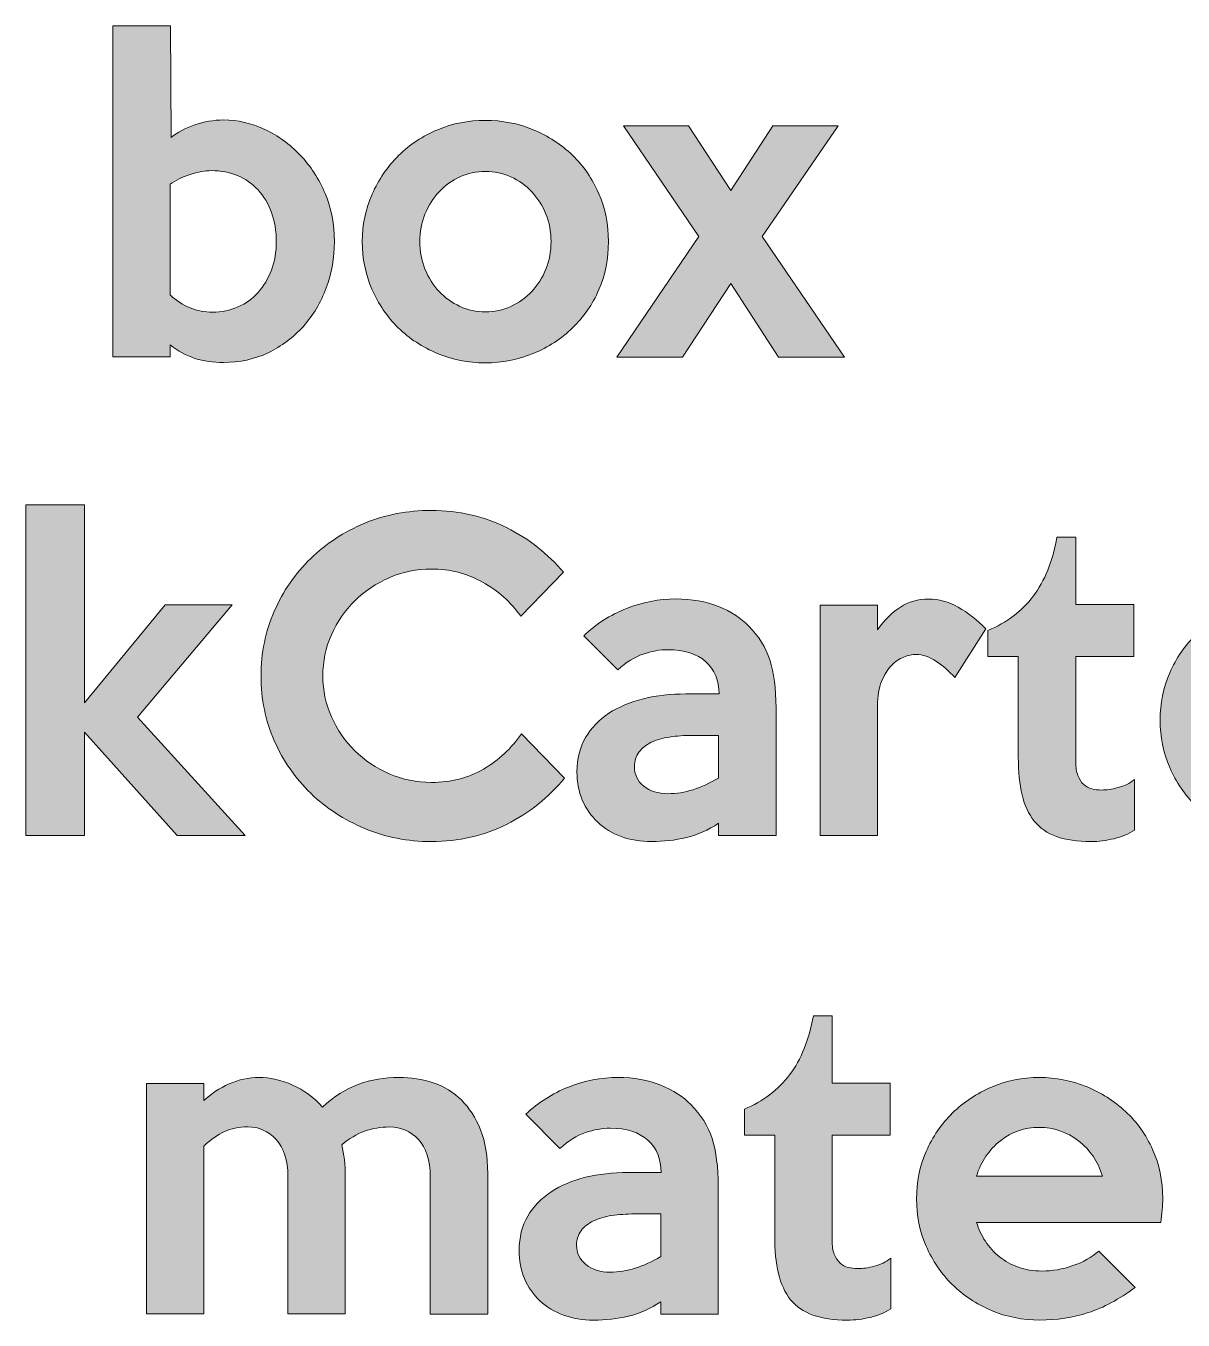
# Model space of a CAD drawing. Header units: inches. Extents: x -572 to 1154, y 60 to 244.
# Drawn here: x 526.48 to 541, y 122.1 to 138.32 of the extents above; entities that cross this region are included whole.
import ezdxf

# ---------------------------------------------------------------- set-up
doc = ezdxf.new("R2010")
doc.units = ezdxf.units.IN
doc.header["$MEASUREMENT"] = 0
doc.layers.add('Layer 1', color=7, linetype='Continuous')

# ---------------------------------------------------------------- blocks, each defined once
blk = doc.blocks.new('block 11')
at = {"layer": 'Layer 1', "true_color": 0xffffff}
h = blk.add_hatch(color=7, dxfattribs=at)
h.dxf.hatch_style = 2
edge = h.paths.add_edge_path()
edge.add_spline(control_points=[(530.354, 135.618), (530.354, 135.415), (530.32, 135.222), (530.251, 135.038), (530.184, 134.854), (530.087, 134.694), (529.964, 134.556), (529.839, 134.417), (529.692, 134.307), (529.523, 134.225), (529.352, 134.144), (529.165, 134.103), (528.961, 134.103), (528.835, 134.103), (528.716, 134.12), (528.605, 134.154), (528.495, 134.19), (528.392, 134.245), (528.294, 134.323), (528.294, 134.323), (528.294, 134.172), (528.294, 134.172), (528.294, 134.172), (527.574, 134.172), (527.574, 134.172), (527.574, 134.172), (527.574, 138.323), (527.574, 138.323), (527.574, 138.323), (528.299, 138.323), (528.299, 138.323), (528.299, 138.323), (528.305, 136.923), (528.305, 136.923), (528.387, 136.989), (528.487, 137.043), (528.602, 137.082), (528.717, 137.122), (528.838, 137.143), (528.965, 137.143), (529.141, 137.143), (529.312, 137.103), (529.479, 137.025), (529.646, 136.946), (529.795, 136.839), (529.925, 136.703), (530.055, 136.565), (530.159, 136.404), (530.237, 136.22), (530.316, 136.036), (530.354, 135.835), (530.354, 135.618)], knot_values=[0, 0, 0, 0, 1, 1, 1, 2, 2, 2, 3, 3, 3, 4, 4, 4, 5, 5, 5, 6, 6, 6, 7, 7, 7, 8, 8, 8, 9, 9, 9, 10, 10, 10, 11, 11, 11, 12, 12, 12, 13, 13, 13, 14, 14, 14, 15, 15, 15, 16, 16, 16, 17, 17, 17, 17], degree=3, periodic=1)
edge = h.paths.add_edge_path()
edge.add_spline(control_points=[(529.625, 135.618), (529.625, 135.752), (529.605, 135.874), (529.565, 135.983), (529.524, 136.093), (529.468, 136.187), (529.396, 136.266), (529.324, 136.344), (529.239, 136.404), (529.14, 136.446), (529.041, 136.487), (528.931, 136.508), (528.81, 136.508), (528.733, 136.508), (528.645, 136.493), (528.544, 136.461), (528.445, 136.429), (528.361, 136.388), (528.294, 136.338), (528.294, 136.338), (528.294, 134.949), (528.294, 134.949), (528.451, 134.806), (528.628, 134.734), (528.826, 134.734), (528.939, 134.734), (529.046, 134.756), (529.144, 134.799), (529.243, 134.842), (529.328, 134.903), (529.398, 134.982), (529.468, 135.06), (529.523, 135.153), (529.564, 135.262), (529.604, 135.369), (529.625, 135.488), (529.625, 135.618)], knot_values=[0, 0, 0, 0, 1, 1, 1, 2, 2, 2, 3, 3, 3, 4, 4, 4, 5, 5, 5, 6, 6, 6, 7, 7, 7, 8, 8, 8, 9, 9, 9, 10, 10, 10, 11, 11, 11, 12, 12, 12, 12], degree=3, periodic=1)
h = blk.add_hatch(color=7, dxfattribs=at)
h.dxf.hatch_style = 2
edge = h.paths.add_edge_path()
edge.add_spline(control_points=[(533.79, 135.618), (533.79, 135.402), (533.75, 135.2), (533.67, 135.016), (533.589, 134.831), (533.48, 134.671), (533.339, 134.536), (533.199, 134.401), (533.036, 134.294), (532.847, 134.216), (532.658, 134.138), (532.457, 134.098), (532.244, 134.098), (532.03, 134.098), (531.831, 134.138), (531.644, 134.216), (531.457, 134.295), (531.294, 134.402), (531.154, 134.538), (531.014, 134.676), (530.904, 134.837), (530.823, 135.021), (530.743, 135.206), (530.703, 135.405), (530.703, 135.618), (530.703, 135.828), (530.744, 136.026), (530.826, 136.211), (530.908, 136.396), (531.018, 136.557), (531.158, 136.696), (531.298, 136.835), (531.462, 136.943), (531.649, 137.021), (531.835, 137.1), (532.033, 137.138), (532.243, 137.138), (532.457, 137.138), (532.658, 137.1), (532.846, 137.021), (533.034, 136.943), (533.198, 136.836), (533.339, 136.701), (533.479, 136.566), (533.588, 136.405), (533.669, 136.219), (533.749, 136.032), (533.79, 135.831), (533.79, 135.618)], knot_values=[0, 0, 0, 0, 1, 1, 1, 2, 2, 2, 3, 3, 3, 4, 4, 4, 5, 5, 5, 6, 6, 6, 7, 7, 7, 8, 8, 8, 9, 9, 9, 10, 10, 10, 11, 11, 11, 12, 12, 12, 13, 13, 13, 14, 14, 14, 15, 15, 15, 16, 16, 16, 16], degree=3, periodic=1)
edge = h.paths.add_edge_path()
edge.add_spline(control_points=[(533.07, 135.618), (533.07, 135.742), (533.048, 135.857), (533.005, 135.963), (532.962, 136.071), (532.903, 136.163), (532.828, 136.244), (532.753, 136.324), (532.666, 136.386), (532.566, 136.431), (532.466, 136.476), (532.36, 136.498), (532.247, 136.498), (532.134, 136.498), (532.028, 136.476), (531.928, 136.431), (531.828, 136.386), (531.742, 136.323), (531.666, 136.244), (531.592, 136.163), (531.533, 136.071), (531.489, 135.963), (531.447, 135.857), (531.425, 135.742), (531.425, 135.618), (531.425, 135.494), (531.447, 135.38), (531.489, 135.273), (531.533, 135.166), (531.592, 135.073), (531.666, 134.993), (531.742, 134.913), (531.828, 134.851), (531.928, 134.806), (532.028, 134.76), (532.134, 134.738), (532.247, 134.738), (532.36, 134.738), (532.466, 134.76), (532.566, 134.806), (532.666, 134.851), (532.753, 134.913), (532.828, 134.993), (532.903, 135.073), (532.962, 135.166), (533.005, 135.273), (533.048, 135.38), (533.07, 135.494), (533.07, 135.618)], knot_values=[0, 0, 0, 0, 1, 1, 1, 2, 2, 2, 3, 3, 3, 4, 4, 4, 5, 5, 5, 6, 6, 6, 7, 7, 7, 8, 8, 8, 9, 9, 9, 10, 10, 10, 11, 11, 11, 12, 12, 12, 13, 13, 13, 14, 14, 14, 15, 15, 15, 16, 16, 16, 16], degree=3, periodic=1)
h = blk.add_hatch(color=7, dxfattribs=at)
h.dxf.hatch_style = 2
h.paths.add_polyline_path([(536.75, 134.168), (535.924, 134.168), (535.324, 135.093), (534.719, 134.168), (533.894, 134.168), (534.924, 135.683), (533.979, 137.069), (534.794, 137.069), (535.324, 136.258), (535.849, 137.069), (536.669, 137.069), (535.719, 135.683)])
at = {"layer": 'Layer 1', "lineweight": 0}
blk.add_lwpolyline([(536.75, 134.168), (535.924, 134.168), (535.324, 135.093), (534.719, 134.168), (533.894, 134.168), (534.924, 135.683), (533.979, 137.069), (534.794, 137.069), (535.324, 136.258), (535.849, 137.069), (536.669, 137.069), (535.719, 135.683), (536.75, 134.168)], dxfattribs=at)
for points, knots in [([(530.354, 135.618), (530.354, 135.415), (530.32, 135.222), (530.251, 135.038), (530.184, 134.854), (530.087, 134.694), (529.964, 134.556), (529.839, 134.417), (529.692, 134.307), (529.523, 134.225), (529.352, 134.144), (529.165, 134.103), (528.961, 134.103), (528.835, 134.103), (528.716, 134.12), (528.605, 134.154), (528.495, 134.19), (528.392, 134.245), (528.294, 134.323), (528.294, 134.323), (528.294, 134.172), (528.294, 134.172), (528.294, 134.172), (527.574, 134.172), (527.574, 134.172), (527.574, 134.172), (527.574, 138.323), (527.574, 138.323), (527.574, 138.323), (528.299, 138.323), (528.299, 138.323), (528.299, 138.323), (528.305, 136.923), (528.305, 136.923), (528.387, 136.989), (528.487, 137.043), (528.602, 137.082), (528.717, 137.122), (528.838, 137.143), (528.965, 137.143), (529.141, 137.143), (529.312, 137.103), (529.479, 137.025), (529.646, 136.946), (529.795, 136.839), (529.925, 136.703), (530.055, 136.565), (530.159, 136.404), (530.237, 136.22), (530.316, 136.036), (530.354, 135.835), (530.354, 135.618)], [0, 0, 0, 0, 1, 1, 1, 2, 2, 2, 3, 3, 3, 4, 4, 4, 5, 5, 5, 6, 6, 6, 7, 7, 7, 8, 8, 8, 9, 9, 9, 10, 10, 10, 11, 11, 11, 12, 12, 12, 13, 13, 13, 14, 14, 14, 15, 15, 15, 16, 16, 16, 17, 17, 17, 17]), ([(533.79, 135.618), (533.79, 135.402), (533.75, 135.2), (533.67, 135.016), (533.589, 134.831), (533.48, 134.671), (533.339, 134.536), (533.199, 134.401), (533.036, 134.294), (532.847, 134.216), (532.658, 134.138), (532.457, 134.098), (532.244, 134.098), (532.03, 134.098), (531.831, 134.138), (531.644, 134.216), (531.457, 134.295), (531.294, 134.402), (531.154, 134.538), (531.014, 134.676), (530.904, 134.837), (530.823, 135.021), (530.743, 135.206), (530.703, 135.405), (530.703, 135.618), (530.703, 135.828), (530.744, 136.026), (530.826, 136.211), (530.908, 136.396), (531.018, 136.557), (531.158, 136.696), (531.298, 136.835), (531.462, 136.943), (531.649, 137.021), (531.835, 137.1), (532.033, 137.138), (532.243, 137.138), (532.457, 137.138), (532.658, 137.1), (532.846, 137.021), (533.034, 136.943), (533.198, 136.836), (533.339, 136.701), (533.479, 136.566), (533.588, 136.405), (533.669, 136.219), (533.749, 136.032), (533.79, 135.831), (533.79, 135.618)], [0, 0, 0, 0, 1, 1, 1, 2, 2, 2, 3, 3, 3, 4, 4, 4, 5, 5, 5, 6, 6, 6, 7, 7, 7, 8, 8, 8, 9, 9, 9, 10, 10, 10, 11, 11, 11, 12, 12, 12, 13, 13, 13, 14, 14, 14, 15, 15, 15, 16, 16, 16, 16]), ([(529.625, 135.618), (529.625, 135.752), (529.605, 135.874), (529.565, 135.983), (529.524, 136.093), (529.468, 136.187), (529.396, 136.266), (529.324, 136.344), (529.239, 136.404), (529.14, 136.446), (529.041, 136.487), (528.931, 136.508), (528.81, 136.508), (528.733, 136.508), (528.645, 136.493), (528.544, 136.461), (528.445, 136.429), (528.361, 136.388), (528.294, 136.338), (528.294, 136.338), (528.294, 134.949), (528.294, 134.949), (528.451, 134.806), (528.628, 134.734), (528.826, 134.734), (528.939, 134.734), (529.046, 134.756), (529.144, 134.799), (529.243, 134.842), (529.328, 134.903), (529.398, 134.982), (529.468, 135.06), (529.523, 135.153), (529.564, 135.262), (529.604, 135.369), (529.625, 135.488), (529.625, 135.618)], [0, 0, 0, 0, 1, 1, 1, 2, 2, 2, 3, 3, 3, 4, 4, 4, 5, 5, 5, 6, 6, 6, 7, 7, 7, 8, 8, 8, 9, 9, 9, 10, 10, 10, 11, 11, 11, 12, 12, 12, 12]), ([(533.07, 135.618), (533.07, 135.742), (533.048, 135.857), (533.005, 135.963), (532.962, 136.071), (532.903, 136.163), (532.828, 136.244), (532.753, 136.324), (532.666, 136.386), (532.566, 136.431), (532.466, 136.476), (532.36, 136.498), (532.247, 136.498), (532.134, 136.498), (532.028, 136.476), (531.928, 136.431), (531.828, 136.386), (531.742, 136.323), (531.666, 136.244), (531.592, 136.163), (531.533, 136.071), (531.489, 135.963), (531.447, 135.857), (531.425, 135.742), (531.425, 135.618), (531.425, 135.494), (531.447, 135.38), (531.489, 135.273), (531.533, 135.166), (531.592, 135.073), (531.666, 134.993), (531.742, 134.913), (531.828, 134.851), (531.928, 134.806), (532.028, 134.76), (532.134, 134.738), (532.247, 134.738), (532.36, 134.738), (532.466, 134.76), (532.566, 134.806), (532.666, 134.851), (532.753, 134.913), (532.828, 134.993), (532.903, 135.073), (532.962, 135.166), (533.005, 135.273), (533.048, 135.38), (533.07, 135.494), (533.07, 135.618)], [0, 0, 0, 0, 1, 1, 1, 2, 2, 2, 3, 3, 3, 4, 4, 4, 5, 5, 5, 6, 6, 6, 7, 7, 7, 8, 8, 8, 9, 9, 9, 10, 10, 10, 11, 11, 11, 12, 12, 12, 13, 13, 13, 14, 14, 14, 15, 15, 15, 16, 16, 16, 16])]:
    blk.add_open_spline(points, degree=3, knots=knots, dxfattribs=at)
blk = doc.blocks.new('block 12')
at = {"layer": 'Layer 1', "true_color": 0xffffff}
h = blk.add_hatch(color=7, dxfattribs=at)
h.dxf.hatch_style = 2
h.paths.add_polyline_path([(529.235, 128.172), (528.38, 128.172), (527.22, 129.467), (527.22, 128.172), (526.485, 128.172), (526.485, 132.318), (527.22, 132.318), (527.22, 129.838), (528.23, 131.063), (529.07, 131.063), (527.885, 129.658)])
h = blk.add_hatch(color=7, dxfattribs=at)
h.dxf.hatch_style = 2
edge = h.paths.add_edge_path()
edge.add_spline(control_points=[(533.239, 128.892), (533.04, 128.65), (532.797, 128.456), (532.512, 128.312), (532.226, 128.168), (531.912, 128.097), (531.569, 128.097), (531.272, 128.097), (530.994, 128.152), (530.734, 128.26), (530.474, 128.369), (530.248, 128.516), (530.056, 128.702), (529.863, 128.889), (529.711, 129.108), (529.6, 129.36), (529.489, 129.611), (529.433, 129.883), (529.433, 130.172), (529.433, 130.462), (529.489, 130.734), (529.6, 130.986), (529.711, 131.237), (529.863, 131.457), (530.056, 131.646), (530.248, 131.833), (530.474, 131.981), (530.734, 132.088), (530.994, 132.195), (531.272, 132.248), (531.569, 132.248), (531.912, 132.248), (532.226, 132.176), (532.512, 132.033), (532.797, 131.89), (533.033, 131.702), (533.224, 131.473), (533.224, 131.473), (532.689, 130.922), (532.689, 130.922), (532.565, 131.099), (532.406, 131.242), (532.211, 131.35), (532.016, 131.459), (531.803, 131.513), (531.569, 131.513), (531.383, 131.513), (531.207, 131.477), (531.042, 131.405), (530.877, 131.333), (530.732, 131.236), (530.609, 131.115), (530.485, 130.993), (530.388, 130.852), (530.316, 130.69), (530.244, 130.529), (530.208, 130.356), (530.208, 130.172), (530.208, 129.992), (530.245, 129.822), (530.316, 129.661), (530.388, 129.498), (530.485, 129.357), (530.609, 129.236), (530.732, 129.113), (530.877, 129.017), (531.042, 128.945), (531.207, 128.874), (531.383, 128.838), (531.569, 128.838), (531.816, 128.838), (532.034, 128.893), (532.223, 129.005), (532.414, 129.117), (532.572, 129.265), (532.699, 129.448), (532.699, 129.448), (533.239, 128.892), (533.239, 128.892)], knot_values=[0, 0, 0, 0, 1, 1, 1, 2, 2, 2, 3, 3, 3, 4, 4, 4, 5, 5, 5, 6, 6, 6, 7, 7, 7, 8, 8, 8, 9, 9, 9, 10, 10, 10, 11, 11, 11, 12, 12, 12, 13, 13, 13, 14, 14, 14, 15, 15, 15, 16, 16, 16, 17, 17, 17, 18, 18, 18, 19, 19, 19, 20, 20, 20, 21, 21, 21, 22, 22, 22, 23, 23, 23, 24, 24, 24, 25, 25, 25, 26, 26, 26, 26], degree=3, periodic=1)
h = blk.add_hatch(color=7, dxfattribs=at)
h.dxf.hatch_style = 2
edge = h.paths.add_edge_path()
edge.add_spline(control_points=[(540.385, 128.238), (540.311, 128.191), (540.226, 128.157), (540.13, 128.133), (540.033, 128.11), (539.935, 128.097), (539.84, 128.097), (539.669, 128.097), (539.526, 128.119), (539.41, 128.16), (539.292, 128.202), (539.199, 128.266), (539.129, 128.353), (539.06, 128.439), (539.008, 128.55), (538.976, 128.683), (538.945, 128.816), (538.929, 128.973), (538.929, 129.153), (538.929, 129.153), (538.929, 130.418), (538.929, 130.418), (538.929, 130.418), (538.549, 130.418), (538.549, 130.418), (538.549, 130.418), (538.549, 130.743), (538.549, 130.743), (538.782, 130.84), (538.971, 130.984), (539.116, 131.173), (539.261, 131.363), (539.36, 131.61), (539.414, 131.914), (539.414, 131.914), (539.649, 131.914), (539.649, 131.914), (539.649, 131.914), (539.649, 131.068), (539.649, 131.068), (539.649, 131.068), (540.378, 131.068), (540.378, 131.068), (540.378, 131.068), (540.378, 130.418), (540.378, 130.418), (540.378, 130.418), (539.649, 130.418), (539.649, 130.418), (539.649, 130.418), (539.649, 129.103), (539.649, 129.103), (539.649, 129.03), (539.657, 128.97), (539.676, 128.923), (539.695, 128.876), (539.718, 128.84), (539.749, 128.813), (539.778, 128.786), (539.813, 128.768), (539.851, 128.758), (539.889, 128.748), (539.931, 128.743), (539.974, 128.743), (540.03, 128.743), (540.099, 128.753), (540.179, 128.773), (540.259, 128.793), (540.327, 128.826), (540.384, 128.873), (540.384, 128.873), (540.385, 128.238), (540.385, 128.238), (540.385, 128.238), (540.385, 128.238), (540.385, 128.238)], knot_values=[0, 0, 0, 0, 1, 1, 1, 2, 2, 2, 3, 3, 3, 4, 4, 4, 5, 5, 5, 6, 6, 6, 7, 7, 7, 8, 8, 8, 9, 9, 9, 10, 10, 10, 11, 11, 11, 12, 12, 12, 13, 13, 13, 14, 14, 14, 15, 15, 15, 16, 16, 16, 17, 17, 17, 18, 18, 18, 19, 19, 19, 20, 20, 20, 21, 21, 21, 22, 22, 22, 23, 23, 23, 24, 24, 24, 25, 25, 25, 25], degree=3, periodic=1)
h = blk.add_hatch(color=7, dxfattribs=at)
h.dxf.hatch_style = 2
edge = h.paths.add_edge_path()
edge.add_spline(control_points=[(535.89, 128.172), (535.89, 128.172), (535.17, 128.172), (535.17, 128.172), (535.17, 128.172), (535.17, 128.327), (535.17, 128.327), (535.043, 128.241), (534.909, 128.181), (534.767, 128.147), (534.625, 128.113), (534.48, 128.097), (534.33, 128.097), (534.19, 128.097), (534.063, 128.118), (533.95, 128.159), (533.836, 128.201), (533.738, 128.261), (533.655, 128.34), (533.572, 128.418), (533.507, 128.51), (533.462, 128.617), (533.417, 128.724), (533.395, 128.842), (533.395, 128.972), (533.395, 129.136), (533.431, 129.278), (533.503, 129.4), (533.574, 129.521), (533.672, 129.623), (533.795, 129.705), (533.919, 129.786), (534.063, 129.847), (534.228, 129.887), (534.394, 129.928), (534.571, 129.947), (534.761, 129.947), (534.761, 129.947), (535.176, 129.947), (535.176, 129.947), (535.176, 130.117), (535.121, 130.253), (535.011, 130.352), (534.9, 130.452), (534.742, 130.502), (534.536, 130.502), (534.436, 130.502), (534.332, 130.484), (534.225, 130.448), (534.119, 130.411), (534.013, 130.344), (533.906, 130.248), (533.906, 130.248), (533.481, 130.678), (533.481, 130.678), (533.634, 130.825), (533.811, 130.937), (534.014, 131.018), (534.215, 131.098), (534.423, 131.138), (534.636, 131.138), (534.836, 131.138), (535.014, 131.106), (535.17, 131.043), (535.326, 130.979), (535.453, 130.898), (535.548, 130.798), (535.674, 130.671), (535.763, 130.53), (535.814, 130.373), (535.865, 130.216), (535.891, 130.016), (535.891, 129.773), (535.891, 129.773), (535.891, 128.173), (535.891, 128.173), (535.891, 128.173), (535.89, 128.173), (535.89, 128.173), (535.89, 128.173), (535.89, 128.172), (535.89, 128.172)], knot_values=[0, 0, 0, 0, 1, 1, 1, 2, 2, 2, 3, 3, 3, 4, 4, 4, 5, 5, 5, 6, 6, 6, 7, 7, 7, 8, 8, 8, 9, 9, 9, 10, 10, 10, 11, 11, 11, 12, 12, 12, 13, 13, 13, 14, 14, 14, 15, 15, 15, 16, 16, 16, 17, 17, 17, 18, 18, 18, 19, 19, 19, 20, 20, 20, 21, 21, 21, 22, 22, 22, 23, 23, 23, 24, 24, 24, 25, 25, 25, 26, 26, 26, 27, 27, 27, 27], degree=3, periodic=1)
edge = h.paths.add_edge_path()
edge.add_spline(control_points=[(535.17, 128.892), (535.17, 128.892), (535.17, 129.428), (535.17, 129.428), (535.17, 129.428), (534.839, 129.428), (534.839, 129.428), (534.74, 129.428), (534.645, 129.421), (534.557, 129.407), (534.468, 129.394), (534.391, 129.372), (534.327, 129.341), (534.262, 129.309), (534.21, 129.268), (534.172, 129.217), (534.134, 129.167), (534.115, 129.107), (534.115, 129.037), (534.115, 128.938), (534.154, 128.856), (534.232, 128.792), (534.311, 128.729), (534.411, 128.697), (534.535, 128.697), (534.641, 128.697), (534.747, 128.714), (534.851, 128.747), (534.957, 128.781), (535.063, 128.83), (535.17, 128.892)], knot_values=[0, 0, 0, 0, 1, 1, 1, 2, 2, 2, 3, 3, 3, 4, 4, 4, 5, 5, 5, 6, 6, 6, 7, 7, 7, 8, 8, 8, 9, 9, 9, 10, 10, 10, 10], degree=3, periodic=1)
h = blk.add_hatch(color=7, dxfattribs=at)
h.dxf.hatch_style = 2
edge = h.paths.add_edge_path()
edge.add_spline(control_points=[(538.52, 130.762), (538.52, 130.762), (538.134, 130.153), (538.134, 130.153), (538.065, 130.229), (537.987, 130.297), (537.902, 130.355), (537.817, 130.413), (537.731, 130.443), (537.645, 130.443), (537.598, 130.443), (537.548, 130.432), (537.492, 130.41), (537.437, 130.388), (537.385, 130.353), (537.337, 130.302), (537.289, 130.252), (537.248, 130.186), (537.215, 130.104), (537.181, 130.023), (537.164, 129.921), (537.164, 129.802), (537.164, 129.802), (537.164, 128.172), (537.164, 128.172), (537.164, 128.172), (536.445, 128.172), (536.445, 128.172), (536.445, 128.172), (536.445, 131.062), (536.445, 131.062), (536.445, 131.062), (537.164, 131.062), (537.164, 131.062), (537.164, 131.062), (537.164, 130.752), (537.164, 130.752), (537.251, 130.875), (537.347, 130.97), (537.451, 131.037), (537.556, 131.104), (537.674, 131.137), (537.804, 131.137), (537.93, 131.137), (538.055, 131.103), (538.176, 131.035), (538.299, 130.966), (538.413, 130.876), (538.52, 130.762)], knot_values=[0, 0, 0, 0, 1, 1, 1, 2, 2, 2, 3, 3, 3, 4, 4, 4, 5, 5, 5, 6, 6, 6, 7, 7, 7, 8, 8, 8, 9, 9, 9, 10, 10, 10, 11, 11, 11, 12, 12, 12, 13, 13, 13, 14, 14, 14, 15, 15, 15, 16, 16, 16, 16], degree=3, periodic=1)
h = blk.add_hatch(color=7, dxfattribs=at)
h.dxf.hatch_style = 2
edge = h.paths.add_edge_path()
edge.add_spline(control_points=[(543.795, 129.623), (543.795, 129.576), (543.792, 129.528), (543.787, 129.478), (543.782, 129.428), (543.776, 129.376), (543.769, 129.324), (543.769, 129.324), (541.459, 129.324), (541.459, 129.324), (541.486, 129.24), (541.524, 129.161), (541.572, 129.086), (541.62, 129.011), (541.679, 128.946), (541.75, 128.891), (541.819, 128.836), (541.898, 128.792), (541.987, 128.76), (542.075, 128.729), (542.172, 128.713), (542.279, 128.713), (542.409, 128.713), (542.539, 128.736), (542.669, 128.78), (542.799, 128.826), (542.908, 128.886), (542.994, 128.963), (542.994, 128.963), (543.449, 128.508), (543.449, 128.508), (543.25, 128.358), (543.053, 128.252), (542.861, 128.191), (542.669, 128.129), (542.467, 128.098), (542.254, 128.098), (542.037, 128.098), (541.834, 128.138), (541.646, 128.218), (541.458, 128.299), (541.294, 128.406), (541.156, 128.543), (541.017, 128.681), (540.909, 128.841), (540.828, 129.026), (540.748, 129.211), (540.708, 129.408), (540.708, 129.619), (540.708, 129.829), (540.748, 130.025), (540.828, 130.211), (540.909, 130.397), (541.018, 130.556), (541.159, 130.694), (541.298, 130.83), (541.461, 130.938), (541.649, 131.019), (541.836, 131.099), (542.035, 131.139), (542.249, 131.139), (542.452, 131.139), (542.647, 131.102), (542.833, 131.026), (543.02, 130.951), (543.185, 130.847), (543.328, 130.714), (543.471, 130.58), (543.585, 130.421), (543.668, 130.236), (543.753, 130.051), (543.795, 129.846), (543.795, 129.623)], knot_values=[0, 0, 0, 0, 1, 1, 1, 2, 2, 2, 3, 3, 3, 4, 4, 4, 5, 5, 5, 6, 6, 6, 7, 7, 7, 8, 8, 8, 9, 9, 9, 10, 10, 10, 11, 11, 11, 12, 12, 12, 13, 13, 13, 14, 14, 14, 15, 15, 15, 16, 16, 16, 17, 17, 17, 18, 18, 18, 19, 19, 19, 20, 20, 20, 21, 21, 21, 22, 22, 22, 23, 23, 23, 24, 24, 24, 24], degree=3, periodic=1)
edge = h.paths.add_edge_path()
edge.add_spline(control_points=[(543.039, 129.903), (542.982, 130.087), (542.882, 130.234), (542.737, 130.346), (542.592, 130.457), (542.428, 130.514), (542.244, 130.514), (542.064, 130.514), (541.902, 130.458), (541.76, 130.346), (541.616, 130.235), (541.517, 130.087), (541.459, 129.903), (541.459, 129.903), (543.039, 129.903), (543.039, 129.903)], knot_values=[0, 0, 0, 0, 1, 1, 1, 2, 2, 2, 3, 3, 3, 4, 4, 4, 5, 5, 5, 5], degree=3, periodic=1)
at = {"layer": 'Layer 1', "lineweight": 0}
blk.add_lwpolyline([(529.235, 128.172), (528.38, 128.172), (527.22, 129.467), (527.22, 128.172), (526.485, 128.172), (526.485, 132.318), (527.22, 132.318), (527.22, 129.838), (528.23, 131.063), (529.07, 131.063), (527.885, 129.658), (529.235, 128.172)], dxfattribs=at)
for points, knots in [([(533.239, 128.892), (533.04, 128.65), (532.797, 128.456), (532.512, 128.312), (532.226, 128.168), (531.912, 128.097), (531.569, 128.097), (531.272, 128.097), (530.994, 128.152), (530.734, 128.26), (530.474, 128.369), (530.248, 128.516), (530.056, 128.702), (529.863, 128.889), (529.711, 129.108), (529.6, 129.36), (529.489, 129.611), (529.433, 129.883), (529.433, 130.172), (529.433, 130.462), (529.489, 130.734), (529.6, 130.986), (529.711, 131.237), (529.863, 131.457), (530.056, 131.646), (530.248, 131.833), (530.474, 131.981), (530.734, 132.088), (530.994, 132.195), (531.272, 132.248), (531.569, 132.248), (531.912, 132.248), (532.226, 132.176), (532.512, 132.033), (532.797, 131.89), (533.033, 131.702), (533.224, 131.473), (533.224, 131.473), (532.689, 130.922), (532.689, 130.922), (532.565, 131.099), (532.406, 131.242), (532.211, 131.35), (532.016, 131.459), (531.803, 131.513), (531.569, 131.513), (531.383, 131.513), (531.207, 131.477), (531.042, 131.405), (530.877, 131.333), (530.732, 131.236), (530.609, 131.115), (530.485, 130.993), (530.388, 130.852), (530.316, 130.69), (530.244, 130.529), (530.208, 130.356), (530.208, 130.172), (530.208, 129.992), (530.245, 129.822), (530.316, 129.661), (530.388, 129.498), (530.485, 129.357), (530.609, 129.236), (530.732, 129.113), (530.877, 129.017), (531.042, 128.945), (531.207, 128.874), (531.383, 128.838), (531.569, 128.838), (531.816, 128.838), (532.034, 128.893), (532.223, 129.005), (532.414, 129.117), (532.572, 129.265), (532.699, 129.448), (532.699, 129.448), (533.239, 128.892), (533.239, 128.892)], [0, 0, 0, 0, 1, 1, 1, 2, 2, 2, 3, 3, 3, 4, 4, 4, 5, 5, 5, 6, 6, 6, 7, 7, 7, 8, 8, 8, 9, 9, 9, 10, 10, 10, 11, 11, 11, 12, 12, 12, 13, 13, 13, 14, 14, 14, 15, 15, 15, 16, 16, 16, 17, 17, 17, 18, 18, 18, 19, 19, 19, 20, 20, 20, 21, 21, 21, 22, 22, 22, 23, 23, 23, 24, 24, 24, 25, 25, 25, 26, 26, 26, 26]), ([(540.385, 128.238), (540.311, 128.191), (540.226, 128.157), (540.13, 128.133), (540.033, 128.11), (539.935, 128.097), (539.84, 128.097), (539.669, 128.097), (539.526, 128.119), (539.41, 128.16), (539.292, 128.202), (539.199, 128.266), (539.129, 128.353), (539.06, 128.439), (539.008, 128.55), (538.976, 128.683), (538.945, 128.816), (538.929, 128.973), (538.929, 129.153), (538.929, 129.153), (538.929, 130.418), (538.929, 130.418), (538.929, 130.418), (538.549, 130.418), (538.549, 130.418), (538.549, 130.418), (538.549, 130.743), (538.549, 130.743), (538.782, 130.84), (538.971, 130.984), (539.116, 131.173), (539.261, 131.363), (539.36, 131.61), (539.414, 131.914), (539.414, 131.914), (539.649, 131.914), (539.649, 131.914), (539.649, 131.914), (539.649, 131.068), (539.649, 131.068), (539.649, 131.068), (540.378, 131.068), (540.378, 131.068), (540.378, 131.068), (540.378, 130.418), (540.378, 130.418), (540.378, 130.418), (539.649, 130.418), (539.649, 130.418), (539.649, 130.418), (539.649, 129.103), (539.649, 129.103), (539.649, 129.03), (539.657, 128.97), (539.676, 128.923), (539.695, 128.876), (539.718, 128.84), (539.749, 128.813), (539.778, 128.786), (539.813, 128.768), (539.851, 128.758), (539.889, 128.748), (539.931, 128.743), (539.974, 128.743), (540.03, 128.743), (540.099, 128.753), (540.179, 128.773), (540.259, 128.793), (540.327, 128.826), (540.384, 128.873), (540.384, 128.873), (540.385, 128.238), (540.385, 128.238), (540.385, 128.238), (540.385, 128.238), (540.385, 128.238)], [0, 0, 0, 0, 1, 1, 1, 2, 2, 2, 3, 3, 3, 4, 4, 4, 5, 5, 5, 6, 6, 6, 7, 7, 7, 8, 8, 8, 9, 9, 9, 10, 10, 10, 11, 11, 11, 12, 12, 12, 13, 13, 13, 14, 14, 14, 15, 15, 15, 16, 16, 16, 17, 17, 17, 18, 18, 18, 19, 19, 19, 20, 20, 20, 21, 21, 21, 22, 22, 22, 23, 23, 23, 24, 24, 24, 25, 25, 25, 25]), ([(535.89, 128.172), (535.89, 128.172), (535.17, 128.172), (535.17, 128.172), (535.17, 128.172), (535.17, 128.327), (535.17, 128.327), (535.043, 128.241), (534.909, 128.181), (534.767, 128.147), (534.625, 128.113), (534.48, 128.097), (534.33, 128.097), (534.19, 128.097), (534.063, 128.118), (533.95, 128.159), (533.836, 128.201), (533.738, 128.261), (533.655, 128.34), (533.572, 128.418), (533.507, 128.51), (533.462, 128.617), (533.417, 128.724), (533.395, 128.842), (533.395, 128.972), (533.395, 129.136), (533.431, 129.278), (533.503, 129.4), (533.574, 129.521), (533.672, 129.623), (533.795, 129.705), (533.919, 129.786), (534.063, 129.847), (534.228, 129.887), (534.394, 129.928), (534.571, 129.947), (534.761, 129.947), (534.761, 129.947), (535.176, 129.947), (535.176, 129.947), (535.176, 130.117), (535.121, 130.253), (535.011, 130.352), (534.9, 130.452), (534.742, 130.502), (534.536, 130.502), (534.436, 130.502), (534.332, 130.484), (534.225, 130.448), (534.119, 130.411), (534.013, 130.344), (533.906, 130.248), (533.906, 130.248), (533.481, 130.678), (533.481, 130.678), (533.634, 130.825), (533.811, 130.937), (534.014, 131.018), (534.215, 131.098), (534.423, 131.138), (534.636, 131.138), (534.836, 131.138), (535.014, 131.106), (535.17, 131.043), (535.326, 130.979), (535.453, 130.898), (535.548, 130.798), (535.674, 130.671), (535.763, 130.53), (535.814, 130.373), (535.865, 130.216), (535.891, 130.016), (535.891, 129.773), (535.891, 129.773), (535.891, 128.173), (535.891, 128.173), (535.891, 128.173), (535.89, 128.173), (535.89, 128.173), (535.89, 128.173), (535.89, 128.172), (535.89, 128.172)], [0, 0, 0, 0, 1, 1, 1, 2, 2, 2, 3, 3, 3, 4, 4, 4, 5, 5, 5, 6, 6, 6, 7, 7, 7, 8, 8, 8, 9, 9, 9, 10, 10, 10, 11, 11, 11, 12, 12, 12, 13, 13, 13, 14, 14, 14, 15, 15, 15, 16, 16, 16, 17, 17, 17, 18, 18, 18, 19, 19, 19, 20, 20, 20, 21, 21, 21, 22, 22, 22, 23, 23, 23, 24, 24, 24, 25, 25, 25, 26, 26, 26, 27, 27, 27, 27]), ([(538.52, 130.762), (538.52, 130.762), (538.134, 130.153), (538.134, 130.153), (538.065, 130.229), (537.987, 130.297), (537.902, 130.355), (537.817, 130.413), (537.731, 130.443), (537.645, 130.443), (537.598, 130.443), (537.548, 130.432), (537.492, 130.41), (537.437, 130.388), (537.385, 130.353), (537.337, 130.302), (537.289, 130.252), (537.248, 130.186), (537.215, 130.104), (537.181, 130.023), (537.164, 129.921), (537.164, 129.802), (537.164, 129.802), (537.164, 128.172), (537.164, 128.172), (537.164, 128.172), (536.445, 128.172), (536.445, 128.172), (536.445, 128.172), (536.445, 131.062), (536.445, 131.062), (536.445, 131.062), (537.164, 131.062), (537.164, 131.062), (537.164, 131.062), (537.164, 130.752), (537.164, 130.752), (537.251, 130.875), (537.347, 130.97), (537.451, 131.037), (537.556, 131.104), (537.674, 131.137), (537.804, 131.137), (537.93, 131.137), (538.055, 131.103), (538.176, 131.035), (538.299, 130.966), (538.413, 130.876), (538.52, 130.762)], [0, 0, 0, 0, 1, 1, 1, 2, 2, 2, 3, 3, 3, 4, 4, 4, 5, 5, 5, 6, 6, 6, 7, 7, 7, 8, 8, 8, 9, 9, 9, 10, 10, 10, 11, 11, 11, 12, 12, 12, 13, 13, 13, 14, 14, 14, 15, 15, 15, 16, 16, 16, 16]), ([(543.795, 129.623), (543.795, 129.576), (543.792, 129.528), (543.787, 129.478), (543.782, 129.428), (543.776, 129.376), (543.769, 129.324), (543.769, 129.324), (541.459, 129.324), (541.459, 129.324), (541.486, 129.24), (541.524, 129.161), (541.572, 129.086), (541.62, 129.011), (541.679, 128.946), (541.75, 128.891), (541.819, 128.836), (541.898, 128.792), (541.987, 128.76), (542.075, 128.729), (542.172, 128.713), (542.279, 128.713), (542.409, 128.713), (542.539, 128.736), (542.669, 128.78), (542.799, 128.826), (542.908, 128.886), (542.994, 128.963), (542.994, 128.963), (543.449, 128.508), (543.449, 128.508), (543.25, 128.358), (543.053, 128.252), (542.861, 128.191), (542.669, 128.129), (542.467, 128.098), (542.254, 128.098), (542.037, 128.098), (541.834, 128.138), (541.646, 128.218), (541.458, 128.299), (541.294, 128.406), (541.156, 128.543), (541.017, 128.681), (540.909, 128.841), (540.828, 129.026), (540.748, 129.211), (540.708, 129.408), (540.708, 129.619), (540.708, 129.829), (540.748, 130.025), (540.828, 130.211), (540.909, 130.397), (541.018, 130.556), (541.159, 130.694), (541.298, 130.83), (541.461, 130.938), (541.649, 131.019), (541.836, 131.099), (542.035, 131.139), (542.249, 131.139), (542.452, 131.139), (542.647, 131.102), (542.833, 131.026), (543.02, 130.951), (543.185, 130.847), (543.328, 130.714), (543.471, 130.58), (543.585, 130.421), (543.668, 130.236), (543.753, 130.051), (543.795, 129.846), (543.795, 129.623)], [0, 0, 0, 0, 1, 1, 1, 2, 2, 2, 3, 3, 3, 4, 4, 4, 5, 5, 5, 6, 6, 6, 7, 7, 7, 8, 8, 8, 9, 9, 9, 10, 10, 10, 11, 11, 11, 12, 12, 12, 13, 13, 13, 14, 14, 14, 15, 15, 15, 16, 16, 16, 17, 17, 17, 18, 18, 18, 19, 19, 19, 20, 20, 20, 21, 21, 21, 22, 22, 22, 23, 23, 23, 24, 24, 24, 24]), ([(535.17, 128.892), (535.17, 128.892), (535.17, 129.428), (535.17, 129.428), (535.17, 129.428), (534.839, 129.428), (534.839, 129.428), (534.74, 129.428), (534.645, 129.421), (534.557, 129.407), (534.468, 129.394), (534.391, 129.372), (534.327, 129.341), (534.262, 129.309), (534.21, 129.268), (534.172, 129.217), (534.134, 129.167), (534.115, 129.107), (534.115, 129.037), (534.115, 128.938), (534.154, 128.856), (534.232, 128.792), (534.311, 128.729), (534.411, 128.697), (534.535, 128.697), (534.641, 128.697), (534.747, 128.714), (534.851, 128.747), (534.957, 128.781), (535.063, 128.83), (535.17, 128.892)], [0, 0, 0, 0, 1, 1, 1, 2, 2, 2, 3, 3, 3, 4, 4, 4, 5, 5, 5, 6, 6, 6, 7, 7, 7, 8, 8, 8, 9, 9, 9, 10, 10, 10, 10])]:
    blk.add_open_spline(points, degree=3, knots=knots, dxfattribs=at)
blk = doc.blocks.new('block 13')
at = {"layer": 'Layer 1', "true_color": 0xffffff}
h = blk.add_hatch(color=7, dxfattribs=at)
h.dxf.hatch_style = 2
edge = h.paths.add_edge_path()
edge.add_spline(control_points=[(537.33, 122.238), (537.256, 122.191), (537.171, 122.157), (537.074, 122.132), (536.978, 122.11), (536.881, 122.097), (536.784, 122.097), (536.615, 122.097), (536.471, 122.118), (536.354, 122.16), (536.238, 122.202), (536.144, 122.266), (536.074, 122.352), (536.004, 122.439), (535.953, 122.55), (535.921, 122.683), (535.889, 122.816), (535.874, 122.973), (535.874, 123.153), (535.874, 123.153), (535.874, 124.418), (535.874, 124.418), (535.874, 124.418), (535.494, 124.418), (535.494, 124.418), (535.494, 124.418), (535.494, 124.743), (535.494, 124.743), (535.728, 124.84), (535.916, 124.983), (536.061, 125.173), (536.206, 125.363), (536.305, 125.61), (536.359, 125.914), (536.359, 125.914), (536.594, 125.914), (536.594, 125.914), (536.594, 125.914), (536.594, 125.068), (536.594, 125.068), (536.594, 125.068), (537.323, 125.068), (537.323, 125.068), (537.323, 125.068), (537.323, 124.418), (537.323, 124.418), (537.323, 124.418), (536.594, 124.418), (536.594, 124.418), (536.594, 124.418), (536.594, 123.103), (536.594, 123.103), (536.594, 123.03), (536.603, 122.969), (536.621, 122.923), (536.64, 122.876), (536.664, 122.84), (536.694, 122.813), (536.724, 122.786), (536.758, 122.768), (536.796, 122.758), (536.834, 122.748), (536.876, 122.743), (536.919, 122.743), (536.975, 122.743), (537.044, 122.753), (537.124, 122.773), (537.204, 122.793), (537.272, 122.826), (537.329, 122.873), (537.329, 122.873), (537.33, 122.238), (537.33, 122.238), (537.33, 122.238), (537.33, 122.238), (537.33, 122.238)], knot_values=[0, 0, 0, 0, 1, 1, 1, 2, 2, 2, 3, 3, 3, 4, 4, 4, 5, 5, 5, 6, 6, 6, 7, 7, 7, 8, 8, 8, 9, 9, 9, 10, 10, 10, 11, 11, 11, 12, 12, 12, 13, 13, 13, 14, 14, 14, 15, 15, 15, 16, 16, 16, 17, 17, 17, 18, 18, 18, 19, 19, 19, 20, 20, 20, 21, 21, 21, 22, 22, 22, 23, 23, 23, 24, 24, 24, 25, 25, 25, 25], degree=3, periodic=1)
h = blk.add_hatch(color=7, dxfattribs=at)
h.dxf.hatch_style = 2
edge = h.paths.add_edge_path()
edge.add_spline(control_points=[(532.275, 122.173), (532.275, 122.173), (531.555, 122.173), (531.555, 122.173), (531.555, 122.173), (531.555, 123.898), (531.555, 123.898), (531.555, 124.101), (531.506, 124.256), (531.407, 124.361), (531.309, 124.466), (531.188, 124.519), (531.045, 124.519), (530.935, 124.519), (530.831, 124.501), (530.732, 124.466), (530.634, 124.431), (530.538, 124.374), (530.445, 124.294), (530.475, 124.178), (530.49, 124.046), (530.49, 123.899), (530.49, 123.899), (530.49, 122.174), (530.49, 122.174), (530.49, 122.174), (529.77, 122.174), (529.77, 122.174), (529.77, 122.174), (529.77, 123.899), (529.77, 123.899), (529.77, 124.102), (529.721, 124.257), (529.623, 124.362), (529.525, 124.467), (529.405, 124.52), (529.265, 124.52), (529.155, 124.52), (529.058, 124.5), (528.975, 124.462), (528.892, 124.424), (528.806, 124.363), (528.715, 124.279), (528.715, 124.279), (528.715, 122.174), (528.715, 122.174), (528.715, 122.174), (527.996, 122.174), (527.996, 122.174), (527.996, 122.174), (527.996, 125.064), (527.996, 125.064), (527.996, 125.064), (528.715, 125.064), (528.715, 125.064), (528.715, 125.064), (528.716, 124.849), (528.716, 124.849), (528.806, 124.935), (528.912, 125.005), (529.033, 125.059), (529.156, 125.112), (529.28, 125.139), (529.407, 125.139), (529.547, 125.139), (529.688, 125.108), (529.83, 125.044), (529.971, 124.98), (530.095, 124.89), (530.203, 124.769), (530.353, 124.903), (530.505, 124.997), (530.659, 125.055), (530.812, 125.111), (530.981, 125.139), (531.164, 125.139), (531.315, 125.139), (531.457, 125.117), (531.593, 125.072), (531.728, 125.027), (531.846, 124.955), (531.945, 124.857), (532.045, 124.759), (532.126, 124.634), (532.186, 124.482), (532.246, 124.331), (532.276, 124.148), (532.276, 123.935), (532.276, 123.935), (532.276, 122.174), (532.276, 122.174), (532.276, 122.174), (532.275, 122.174), (532.275, 122.174), (532.275, 122.174), (532.275, 122.173), (532.275, 122.173)], knot_values=[0, 0, 0, 0, 1, 1, 1, 2, 2, 2, 3, 3, 3, 4, 4, 4, 5, 5, 5, 6, 6, 6, 7, 7, 7, 8, 8, 8, 9, 9, 9, 10, 10, 10, 11, 11, 11, 12, 12, 12, 13, 13, 13, 14, 14, 14, 15, 15, 15, 16, 16, 16, 17, 17, 17, 18, 18, 18, 19, 19, 19, 20, 20, 20, 21, 21, 21, 22, 22, 22, 23, 23, 23, 24, 24, 24, 25, 25, 25, 26, 26, 26, 27, 27, 27, 28, 28, 28, 29, 29, 29, 30, 30, 30, 31, 31, 31, 32, 32, 32, 32], degree=3, periodic=1)
h = blk.add_hatch(color=7, dxfattribs=at)
h.dxf.hatch_style = 2
edge = h.paths.add_edge_path()
edge.add_spline(control_points=[(535.165, 122.173), (535.165, 122.173), (534.445, 122.173), (534.445, 122.173), (534.445, 122.173), (534.445, 122.328), (534.445, 122.328), (534.318, 122.241), (534.184, 122.181), (534.042, 122.147), (533.9, 122.114), (533.755, 122.097), (533.604, 122.097), (533.465, 122.097), (533.337, 122.118), (533.225, 122.16), (533.112, 122.202), (533.012, 122.262), (532.929, 122.34), (532.846, 122.419), (532.782, 122.511), (532.737, 122.617), (532.692, 122.725), (532.67, 122.843), (532.67, 122.973), (532.67, 123.136), (532.706, 123.278), (532.777, 123.401), (532.849, 123.522), (532.947, 123.624), (533.07, 123.705), (533.194, 123.786), (533.337, 123.847), (533.503, 123.888), (533.668, 123.928), (533.845, 123.948), (534.036, 123.948), (534.036, 123.948), (534.45, 123.948), (534.45, 123.948), (534.45, 124.117), (534.396, 124.253), (534.285, 124.352), (534.175, 124.452), (534.017, 124.503), (533.811, 124.503), (533.71, 124.503), (533.607, 124.484), (533.501, 124.448), (533.393, 124.411), (533.287, 124.345), (533.181, 124.248), (533.181, 124.248), (532.755, 124.679), (532.755, 124.679), (532.909, 124.825), (533.086, 124.938), (533.288, 125.019), (533.49, 125.099), (533.697, 125.139), (533.911, 125.139), (534.11, 125.139), (534.289, 125.107), (534.446, 125.043), (534.601, 124.98), (534.728, 124.899), (534.824, 124.799), (534.949, 124.672), (535.037, 124.531), (535.089, 124.374), (535.14, 124.217), (535.166, 124.017), (535.166, 123.774), (535.166, 123.774), (535.166, 122.173), (535.166, 122.173), (535.166, 122.173), (535.165, 122.173), (535.165, 122.173), (535.165, 122.173), (535.165, 122.173), (535.165, 122.173)], knot_values=[0, 0, 0, 0, 1, 1, 1, 2, 2, 2, 3, 3, 3, 4, 4, 4, 5, 5, 5, 6, 6, 6, 7, 7, 7, 8, 8, 8, 9, 9, 9, 10, 10, 10, 11, 11, 11, 12, 12, 12, 13, 13, 13, 14, 14, 14, 15, 15, 15, 16, 16, 16, 17, 17, 17, 18, 18, 18, 19, 19, 19, 20, 20, 20, 21, 21, 21, 22, 22, 22, 23, 23, 23, 24, 24, 24, 25, 25, 25, 26, 26, 26, 27, 27, 27, 27], degree=3, periodic=1)
edge = h.paths.add_edge_path()
edge.add_spline(control_points=[(534.445, 122.893), (534.445, 122.893), (534.445, 123.429), (534.445, 123.429), (534.445, 123.429), (534.114, 123.429), (534.114, 123.429), (534.014, 123.429), (533.92, 123.421), (533.832, 123.408), (533.743, 123.395), (533.666, 123.372), (533.602, 123.341), (533.536, 123.309), (533.485, 123.269), (533.447, 123.218), (533.409, 123.168), (533.39, 123.108), (533.39, 123.038), (533.39, 122.938), (533.428, 122.856), (533.507, 122.793), (533.586, 122.73), (533.687, 122.698), (533.809, 122.698), (533.916, 122.698), (534.022, 122.715), (534.126, 122.748), (534.232, 122.781), (534.337, 122.83), (534.445, 122.893)], knot_values=[0, 0, 0, 0, 1, 1, 1, 2, 2, 2, 3, 3, 3, 4, 4, 4, 5, 5, 5, 6, 6, 6, 7, 7, 7, 8, 8, 8, 9, 9, 9, 10, 10, 10, 10], degree=3, periodic=1)
h = blk.add_hatch(color=7, dxfattribs=at)
h.dxf.hatch_style = 2
edge = h.paths.add_edge_path()
edge.add_spline(control_points=[(540.74, 123.623), (540.74, 123.576), (540.737, 123.527), (540.732, 123.478), (540.727, 123.428), (540.722, 123.376), (540.715, 123.323), (540.715, 123.323), (538.405, 123.323), (538.405, 123.323), (538.431, 123.24), (538.469, 123.16), (538.516, 123.086), (538.565, 123.011), (538.624, 122.946), (538.694, 122.891), (538.764, 122.835), (538.843, 122.792), (538.932, 122.76), (539.02, 122.729), (539.117, 122.713), (539.224, 122.713), (539.354, 122.713), (539.484, 122.735), (539.614, 122.78), (539.744, 122.825), (539.852, 122.886), (539.939, 122.963), (539.939, 122.963), (540.394, 122.508), (540.394, 122.508), (540.194, 122.358), (539.998, 122.252), (539.806, 122.191), (539.615, 122.129), (539.412, 122.098), (539.199, 122.098), (538.982, 122.098), (538.78, 122.138), (538.591, 122.218), (538.403, 122.299), (538.24, 122.406), (538.101, 122.543), (537.962, 122.681), (537.854, 122.841), (537.773, 123.026), (537.693, 123.211), (537.653, 123.408), (537.653, 123.618), (537.653, 123.829), (537.693, 124.026), (537.773, 124.211), (537.854, 124.396), (537.963, 124.556), (538.104, 124.694), (538.243, 124.83), (538.406, 124.938), (538.594, 125.019), (538.781, 125.099), (538.981, 125.139), (539.194, 125.139), (539.397, 125.139), (539.592, 125.101), (539.778, 125.026), (539.965, 124.951), (540.13, 124.847), (540.273, 124.714), (540.417, 124.581), (540.531, 124.421), (540.613, 124.236), (540.698, 124.051), (540.74, 123.846), (540.74, 123.623)], knot_values=[0, 0, 0, 0, 1, 1, 1, 2, 2, 2, 3, 3, 3, 4, 4, 4, 5, 5, 5, 6, 6, 6, 7, 7, 7, 8, 8, 8, 9, 9, 9, 10, 10, 10, 11, 11, 11, 12, 12, 12, 13, 13, 13, 14, 14, 14, 15, 15, 15, 16, 16, 16, 17, 17, 17, 18, 18, 18, 19, 19, 19, 20, 20, 20, 21, 21, 21, 22, 22, 22, 23, 23, 23, 24, 24, 24, 24], degree=3, periodic=1)
edge = h.paths.add_edge_path()
edge.add_spline(control_points=[(539.984, 123.903), (539.928, 124.086), (539.827, 124.234), (539.682, 124.346), (539.537, 124.456), (539.373, 124.513), (539.19, 124.513), (539.009, 124.513), (538.847, 124.458), (538.705, 124.346), (538.561, 124.234), (538.462, 124.086), (538.404, 123.903), (538.404, 123.903), (539.984, 123.903), (539.984, 123.903)], knot_values=[0, 0, 0, 0, 1, 1, 1, 2, 2, 2, 3, 3, 3, 4, 4, 4, 5, 5, 5, 5], degree=3, periodic=1)
at = {"layer": 'Layer 1', "lineweight": 0}
for points, knots in [([(537.33, 122.238), (537.256, 122.191), (537.171, 122.157), (537.074, 122.132), (536.978, 122.11), (536.881, 122.097), (536.784, 122.097), (536.615, 122.097), (536.471, 122.118), (536.354, 122.16), (536.238, 122.202), (536.144, 122.266), (536.074, 122.352), (536.004, 122.439), (535.953, 122.55), (535.921, 122.683), (535.889, 122.816), (535.874, 122.973), (535.874, 123.153), (535.874, 123.153), (535.874, 124.418), (535.874, 124.418), (535.874, 124.418), (535.494, 124.418), (535.494, 124.418), (535.494, 124.418), (535.494, 124.743), (535.494, 124.743), (535.728, 124.84), (535.916, 124.983), (536.061, 125.173), (536.206, 125.363), (536.305, 125.61), (536.359, 125.914), (536.359, 125.914), (536.594, 125.914), (536.594, 125.914), (536.594, 125.914), (536.594, 125.068), (536.594, 125.068), (536.594, 125.068), (537.323, 125.068), (537.323, 125.068), (537.323, 125.068), (537.323, 124.418), (537.323, 124.418), (537.323, 124.418), (536.594, 124.418), (536.594, 124.418), (536.594, 124.418), (536.594, 123.103), (536.594, 123.103), (536.594, 123.03), (536.603, 122.969), (536.621, 122.923), (536.64, 122.876), (536.664, 122.84), (536.694, 122.813), (536.724, 122.786), (536.758, 122.768), (536.796, 122.758), (536.834, 122.748), (536.876, 122.743), (536.919, 122.743), (536.975, 122.743), (537.044, 122.753), (537.124, 122.773), (537.204, 122.793), (537.272, 122.826), (537.329, 122.873), (537.329, 122.873), (537.33, 122.238), (537.33, 122.238), (537.33, 122.238), (537.33, 122.238), (537.33, 122.238)], [0, 0, 0, 0, 1, 1, 1, 2, 2, 2, 3, 3, 3, 4, 4, 4, 5, 5, 5, 6, 6, 6, 7, 7, 7, 8, 8, 8, 9, 9, 9, 10, 10, 10, 11, 11, 11, 12, 12, 12, 13, 13, 13, 14, 14, 14, 15, 15, 15, 16, 16, 16, 17, 17, 17, 18, 18, 18, 19, 19, 19, 20, 20, 20, 21, 21, 21, 22, 22, 22, 23, 23, 23, 24, 24, 24, 25, 25, 25, 25]), ([(532.275, 122.173), (532.275, 122.173), (531.555, 122.173), (531.555, 122.173), (531.555, 122.173), (531.555, 123.898), (531.555, 123.898), (531.555, 124.101), (531.506, 124.256), (531.407, 124.361), (531.309, 124.466), (531.188, 124.519), (531.045, 124.519), (530.935, 124.519), (530.831, 124.501), (530.732, 124.466), (530.634, 124.431), (530.538, 124.374), (530.445, 124.294), (530.475, 124.178), (530.49, 124.046), (530.49, 123.899), (530.49, 123.899), (530.49, 122.174), (530.49, 122.174), (530.49, 122.174), (529.77, 122.174), (529.77, 122.174), (529.77, 122.174), (529.77, 123.899), (529.77, 123.899), (529.77, 124.102), (529.721, 124.257), (529.623, 124.362), (529.525, 124.467), (529.405, 124.52), (529.265, 124.52), (529.155, 124.52), (529.058, 124.5), (528.975, 124.462), (528.892, 124.424), (528.806, 124.363), (528.715, 124.279), (528.715, 124.279), (528.715, 122.174), (528.715, 122.174), (528.715, 122.174), (527.996, 122.174), (527.996, 122.174), (527.996, 122.174), (527.996, 125.064), (527.996, 125.064), (527.996, 125.064), (528.715, 125.064), (528.715, 125.064), (528.715, 125.064), (528.716, 124.849), (528.716, 124.849), (528.806, 124.935), (528.912, 125.005), (529.033, 125.059), (529.156, 125.112), (529.28, 125.139), (529.407, 125.139), (529.547, 125.139), (529.688, 125.108), (529.83, 125.044), (529.971, 124.98), (530.095, 124.89), (530.203, 124.769), (530.353, 124.903), (530.505, 124.997), (530.659, 125.055), (530.812, 125.111), (530.981, 125.139), (531.164, 125.139), (531.315, 125.139), (531.457, 125.117), (531.593, 125.072), (531.728, 125.027), (531.846, 124.955), (531.945, 124.857), (532.045, 124.759), (532.126, 124.634), (532.186, 124.482), (532.246, 124.331), (532.276, 124.148), (532.276, 123.935), (532.276, 123.935), (532.276, 122.174), (532.276, 122.174), (532.276, 122.174), (532.275, 122.174), (532.275, 122.174), (532.275, 122.174), (532.275, 122.173), (532.275, 122.173)], [0, 0, 0, 0, 1, 1, 1, 2, 2, 2, 3, 3, 3, 4, 4, 4, 5, 5, 5, 6, 6, 6, 7, 7, 7, 8, 8, 8, 9, 9, 9, 10, 10, 10, 11, 11, 11, 12, 12, 12, 13, 13, 13, 14, 14, 14, 15, 15, 15, 16, 16, 16, 17, 17, 17, 18, 18, 18, 19, 19, 19, 20, 20, 20, 21, 21, 21, 22, 22, 22, 23, 23, 23, 24, 24, 24, 25, 25, 25, 26, 26, 26, 27, 27, 27, 28, 28, 28, 29, 29, 29, 30, 30, 30, 31, 31, 31, 32, 32, 32, 32]), ([(535.165, 122.173), (535.165, 122.173), (534.445, 122.173), (534.445, 122.173), (534.445, 122.173), (534.445, 122.328), (534.445, 122.328), (534.318, 122.241), (534.184, 122.181), (534.042, 122.147), (533.9, 122.114), (533.755, 122.097), (533.604, 122.097), (533.465, 122.097), (533.337, 122.118), (533.225, 122.16), (533.112, 122.202), (533.012, 122.262), (532.929, 122.34), (532.846, 122.419), (532.782, 122.511), (532.737, 122.617), (532.692, 122.725), (532.67, 122.843), (532.67, 122.973), (532.67, 123.136), (532.706, 123.278), (532.777, 123.401), (532.849, 123.522), (532.947, 123.624), (533.07, 123.705), (533.194, 123.786), (533.337, 123.847), (533.503, 123.888), (533.668, 123.928), (533.845, 123.948), (534.036, 123.948), (534.036, 123.948), (534.45, 123.948), (534.45, 123.948), (534.45, 124.117), (534.396, 124.253), (534.285, 124.352), (534.175, 124.452), (534.017, 124.503), (533.811, 124.503), (533.71, 124.503), (533.607, 124.484), (533.501, 124.448), (533.393, 124.411), (533.287, 124.345), (533.181, 124.248), (533.181, 124.248), (532.755, 124.679), (532.755, 124.679), (532.909, 124.825), (533.086, 124.938), (533.288, 125.019), (533.49, 125.099), (533.697, 125.139), (533.911, 125.139), (534.11, 125.139), (534.289, 125.107), (534.446, 125.043), (534.601, 124.98), (534.728, 124.899), (534.824, 124.799), (534.949, 124.672), (535.037, 124.531), (535.089, 124.374), (535.14, 124.217), (535.166, 124.017), (535.166, 123.774), (535.166, 123.774), (535.166, 122.173), (535.166, 122.173), (535.166, 122.173), (535.165, 122.173), (535.165, 122.173), (535.165, 122.173), (535.165, 122.173), (535.165, 122.173)], [0, 0, 0, 0, 1, 1, 1, 2, 2, 2, 3, 3, 3, 4, 4, 4, 5, 5, 5, 6, 6, 6, 7, 7, 7, 8, 8, 8, 9, 9, 9, 10, 10, 10, 11, 11, 11, 12, 12, 12, 13, 13, 13, 14, 14, 14, 15, 15, 15, 16, 16, 16, 17, 17, 17, 18, 18, 18, 19, 19, 19, 20, 20, 20, 21, 21, 21, 22, 22, 22, 23, 23, 23, 24, 24, 24, 25, 25, 25, 26, 26, 26, 27, 27, 27, 27]), ([(540.74, 123.623), (540.74, 123.576), (540.737, 123.527), (540.732, 123.478), (540.727, 123.428), (540.722, 123.376), (540.715, 123.323), (540.715, 123.323), (538.405, 123.323), (538.405, 123.323), (538.431, 123.24), (538.469, 123.16), (538.516, 123.086), (538.565, 123.011), (538.624, 122.946), (538.694, 122.891), (538.764, 122.835), (538.843, 122.792), (538.932, 122.76), (539.02, 122.729), (539.117, 122.713), (539.224, 122.713), (539.354, 122.713), (539.484, 122.735), (539.614, 122.78), (539.744, 122.825), (539.852, 122.886), (539.939, 122.963), (539.939, 122.963), (540.394, 122.508), (540.394, 122.508), (540.194, 122.358), (539.998, 122.252), (539.806, 122.191), (539.615, 122.129), (539.412, 122.098), (539.199, 122.098), (538.982, 122.098), (538.78, 122.138), (538.591, 122.218), (538.403, 122.299), (538.24, 122.406), (538.101, 122.543), (537.962, 122.681), (537.854, 122.841), (537.773, 123.026), (537.693, 123.211), (537.653, 123.408), (537.653, 123.618), (537.653, 123.829), (537.693, 124.026), (537.773, 124.211), (537.854, 124.396), (537.963, 124.556), (538.104, 124.694), (538.243, 124.83), (538.406, 124.938), (538.594, 125.019), (538.781, 125.099), (538.981, 125.139), (539.194, 125.139), (539.397, 125.139), (539.592, 125.101), (539.778, 125.026), (539.965, 124.951), (540.13, 124.847), (540.273, 124.714), (540.417, 124.581), (540.531, 124.421), (540.613, 124.236), (540.698, 124.051), (540.74, 123.846), (540.74, 123.623)], [0, 0, 0, 0, 1, 1, 1, 2, 2, 2, 3, 3, 3, 4, 4, 4, 5, 5, 5, 6, 6, 6, 7, 7, 7, 8, 8, 8, 9, 9, 9, 10, 10, 10, 11, 11, 11, 12, 12, 12, 13, 13, 13, 14, 14, 14, 15, 15, 15, 16, 16, 16, 17, 17, 17, 18, 18, 18, 19, 19, 19, 20, 20, 20, 21, 21, 21, 22, 22, 22, 23, 23, 23, 24, 24, 24, 24]), ([(539.984, 123.903), (539.928, 124.086), (539.827, 124.234), (539.682, 124.346), (539.537, 124.456), (539.373, 124.513), (539.19, 124.513), (539.009, 124.513), (538.847, 124.458), (538.705, 124.346), (538.561, 124.234), (538.462, 124.086), (538.404, 123.903), (538.404, 123.903), (539.984, 123.903), (539.984, 123.903)], [0, 0, 0, 0, 1, 1, 1, 2, 2, 2, 3, 3, 3, 4, 4, 4, 5, 5, 5, 5]), ([(534.445, 122.893), (534.445, 122.893), (534.445, 123.429), (534.445, 123.429), (534.445, 123.429), (534.114, 123.429), (534.114, 123.429), (534.014, 123.429), (533.92, 123.421), (533.832, 123.408), (533.743, 123.395), (533.666, 123.372), (533.602, 123.341), (533.536, 123.309), (533.485, 123.269), (533.447, 123.218), (533.409, 123.168), (533.39, 123.108), (533.39, 123.038), (533.39, 122.938), (533.428, 122.856), (533.507, 122.793), (533.586, 122.73), (533.687, 122.698), (533.809, 122.698), (533.916, 122.698), (534.022, 122.715), (534.126, 122.748), (534.232, 122.781), (534.337, 122.83), (534.445, 122.893)], [0, 0, 0, 0, 1, 1, 1, 2, 2, 2, 3, 3, 3, 4, 4, 4, 5, 5, 5, 6, 6, 6, 7, 7, 7, 8, 8, 8, 9, 9, 9, 10, 10, 10, 10])]:
    blk.add_open_spline(points, degree=3, knots=knots, dxfattribs=at)
blk = doc.blocks.new('block 9')
at = {"layer": 'Layer 1'}
for name in ['block 11', 'block 12', 'block 13']:
    blk.add_blockref(name, (0, 0), dxfattribs=at)
blk = doc.blocks.new('block 5')
at = {"layer": 'Layer 1'}
blk.add_blockref('block 9', (0, 0), dxfattribs=at)

msp = doc.modelspace()

# ---------------------------------------------------------------- block references
at = {"layer": 'Layer 1'}
msp.add_blockref('block 5', (0, 0), dxfattribs=at)

doc.saveas('drawing.dxf')
